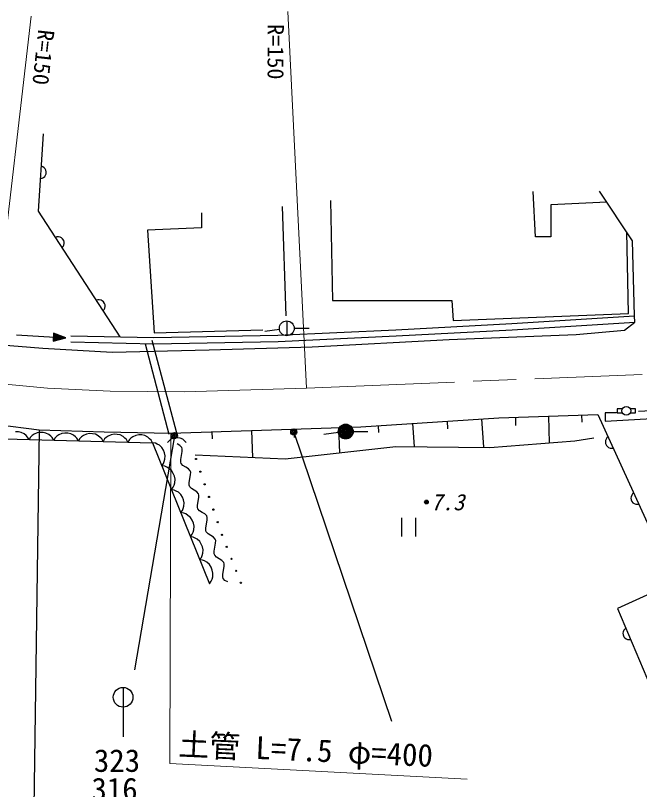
# Model space of a CAD drawing. Units: millimetres, scale not verified. Extents: x 40000 to 680000, y 20000 to 380000.
# Drawn here: x 202602 to 253123, y 255593 to 318228 of the extents above; entities that cross this region are included whole.
import ezdxf
from ezdxf.enums import TextEntityAlignment as Align

# ---------------------------------------------------------------- set-up
doc = ezdxf.new("R2010")
doc.units = ezdxf.units.MM
doc.header["$LTSCALE"] = 1000
doc.linetypes.add('CHAIN', pattern=[18.5, 12, -1.5, 3.5, -1.5])
for name, color, linetype, lineweight in [('M-BGD', 7, 'Continuous', 25), ('M-BMK', 2, 'CHAIN', 13), ('M-STR-HTXT', 7, 'Continuous', 13), ('M-STR-STRC', 7, 'Continuous', 25)]:
    doc.layers.add(name, color=color, linetype=linetype, lineweight=lineweight)
doc.styles.add('ＭＳ ゴシック', font='')
doc.styles.get('ＭＳ ゴシック').set_extended_font_data('MS Gothic')

msp = doc.modelspace()

# ---------------------------------------------------------------- linework, layer by layer
at = {"layer": 'M-BGD'}
for p, q in [((204455, 302400), (204879, 308657)), ((204818, 305979), (204700, 306027)), ((204913, 305913), (204818, 305979)), ((205006, 305806), (204913, 305913)), ((205059, 305702), (205006, 305806)), ((205091, 305580), (205059, 305702)), ((204633, 305029), (204755, 305061)), ((204755, 305061), (204859, 305114)), ((204859, 305114), (204966, 305207)), ((204966, 305207), (205032, 305303)), ((205032, 305303), (205080, 305420)), ((205080, 305420), (205091, 305580)), ((244707, 300307), (244511, 303989)), ((252561, 299996), (249891, 304001)), ((228118, 303252), (228265, 295154)), ((224191, 302761), (224486, 293927)), ((250469, 303134), (245934, 302909)), ((245934, 302909), (245934, 300307)), ((211078, 292223), (204455, 302400)), ((217663, 302271), (217663, 301044)), ((217663, 301044), (213295, 300847)), ((213295, 300847), (213835, 292553)), ((252217, 294123), (252085, 300710)), ((205960, 300306), (205838, 300274)), ((206077, 300311), (205960, 300306)), ((206215, 300281), (206077, 300311)), ((206320, 300230), (206215, 300281)), ((206419, 300152), (206320, 300230)), ((206506, 300017), (206419, 300152)), ((245934, 300307), (244707, 300307)), ((206383, 299436), (206462, 299535)), ((206462, 299535), (206513, 299640)), ((206538, 299895), (206506, 300017)), ((206513, 299640), (206542, 299778)), ((206542, 299778), (206538, 299895)), ((252713, 293917), (252561, 299996)), ((209272, 295218), (209150, 295186)), ((209389, 295222), (209272, 295218)), ((209527, 295193), (209389, 295222)), ((209632, 295142), (209527, 295193)), ((209731, 295063), (209632, 295142)), ((209818, 294929), (209731, 295063)), ((228265, 295154), (237934, 295154)), ((237934, 295154), (238032, 293534)), ((209695, 294348), (209774, 294447)), ((209774, 294447), (209825, 294552)), ((209850, 294807), (209818, 294929)), ((209825, 294552), (209854, 294690)), ((209854, 294690), (209850, 294807)), ((238032, 293534), (252217, 294123)), ((242777, 293291), (252713, 293917)), ((252744, 293418), (252713, 293917)), ((224568, 293513), (224568, 292313)), ((233406, 292801), (242777, 293291)), ((242806, 292792), (252744, 293418)), ((205692, 292521), (205652, 291882)), ((206670, 292140), (205692, 292521)), ((213835, 292553), (222621, 292798)), ((223974, 292827), (222787, 292653)), ((223844, 292359), (233406, 292801)), ((225168, 292913), (226368, 292913)), ((233431, 292301), (242806, 292792)), ((202694, 292386), (206670, 292140)), ((205652, 291882), (206670, 292140)), ((205728, 292459), (205696, 291940)), ((205696, 291940), (206550, 292148)), ((206550, 292148), (205728, 292459)), ((205764, 292397), (205739, 291997)), ((205739, 291997), (206430, 292155)), ((206430, 292155), (205764, 292397)), ((205800, 292334), (205783, 292055)), ((205783, 292055), (206311, 292162)), ((206311, 292162), (205800, 292334)), ((205836, 292272), (205827, 292112)), ((205827, 292112), (206191, 292170)), ((206191, 292170), (205836, 292272)), ((205873, 292210), (205870, 292170)), ((205870, 292170), (206031, 292180)), ((206031, 292180), (205873, 292210)), ((207085, 292310), (213799, 292163)), ((213652, 291964), (215713, 284160)), ((213799, 292163), (223844, 292359)), ((223860, 291859), (233431, 292301)), ((207074, 291810), (213799, 291663)), ((213112, 291670), (215026, 284357)), ((213799, 291663), (223860, 291859)), ((251720, 286387), (251300, 286387)), ((251300, 286387), (251300, 286087)), ((252800, 286387), (252380, 286387)), ((252800, 286087), (252800, 286387)), ((261627, 286617), (253038, 286188)), ((230566, 284947), (241732, 285683)), ((241732, 285683), (249756, 285952)), ((243070, 285728), (243093, 285044)), ((245744, 285817), (245817, 283655)), ((248419, 285907), (248439, 285307)), ((249756, 285952), (255953, 272332)), ((251258, 286065), (250338, 286065)), ((250338, 286065), (250338, 285390)), ((250338, 285390), (262056, 286065)), ((251300, 286087), (251720, 286087)), ((252380, 286087), (252800, 286087)), ((200799, 285171), (204523, 284700)), ((231962, 285039), (231998, 284490)), ((234754, 285223), (234878, 283342)), ((237545, 285407), (237586, 284779)), ((240337, 285591), (240489, 283285)), ((202834, 284537), (202594, 284543)), ((203073, 284491), (202834, 284537)), ((203309, 284365), (203073, 284491)), ((203466, 284241), (203309, 284365)), ((204352, 284458), (204109, 284344)), ((204593, 284492), (204352, 284458)), ((204523, 284700), (209780, 284550)), ((204833, 284486), (204593, 284492)), ((205072, 284439), (204833, 284486)), ((205309, 284313), (205072, 284439)), ((206351, 284407), (206108, 284293)), ((206592, 284440), (206351, 284407)), ((206832, 284434), (206592, 284440)), ((207071, 284388), (206832, 284434)), ((207308, 284262), (207071, 284388)), ((208592, 284389), (208351, 284355)), ((208832, 284383), (208592, 284389)), ((209071, 284337), (208832, 284383)), ((209780, 284550), (215179, 284427)), ((215179, 284427), (223327, 284701)), ((218492, 284539), (218512, 283959)), ((221715, 284647), (221789, 282471)), ((223327, 284701), (230566, 284947)), ((225137, 284762), (225160, 284068)), ((228744, 284480), (227555, 284322)), ((228756, 284885), (228826, 282848)), ((229939, 284559), (231139, 284559)), ((201731, 283965), (213695, 283658)), ((203583, 284117), (203466, 284241)), ((203698, 283914), (203583, 284117)), ((203823, 284111), (203698, 283914)), ((203946, 284228), (203823, 284111)), ((204109, 284344), (203946, 284228)), ((205466, 284189), (205309, 284313)), ((205582, 284066), (205466, 284189)), ((205697, 283863), (205582, 284066)), ((205822, 284060), (205697, 283863)), ((205945, 284177), (205822, 284060)), ((206108, 284293), (205945, 284177)), ((207465, 284138), (207308, 284262)), ((207582, 284015), (207465, 284138)), ((207697, 283812), (207582, 284015)), ((207822, 284009), (207697, 283812)), ((207945, 284126), (207822, 284009)), ((208108, 284242), (207945, 284126)), ((208351, 284355), (208108, 284242)), ((209307, 284211), (209071, 284337)), ((209464, 284087), (209307, 284211)), ((209581, 283964), (209464, 284087)), ((209696, 283761), (209581, 283964)), ((209821, 283958), (209696, 283761)), ((209944, 284074), (209821, 283958)), ((210107, 284190), (209944, 284074)), ((210350, 284304), (210107, 284190)), ((210591, 284338), (210350, 284304)), ((210831, 284332), (210591, 284338)), ((211070, 284286), (210831, 284332)), ((211307, 284160), (211070, 284286)), ((211464, 284035), (211307, 284160)), ((211580, 283912), (211464, 284035)), ((211695, 283709), (211580, 283912)), ((211820, 283906), (211695, 283709)), ((211943, 284023), (211820, 283906)), ((212106, 284139), (211943, 284023)), ((212349, 284253), (212106, 284139)), ((212590, 284287), (212349, 284253)), ((212830, 284281), (212590, 284287)), ((213069, 284234), (212830, 284281)), ((213306, 284108), (213069, 284234)), ((213463, 283984), (213306, 284108)), ((213580, 283861), (213463, 283984)), ((213695, 283658), (213580, 283861)), ((214914, 283669), (215064, 283849)), ((215064, 283849), (215214, 283969)), ((215214, 283969), (215424, 284059)), ((215424, 284059), (215604, 284089)), ((215604, 284089), (215724, 284089)), ((215724, 284089), (215904, 284059)), ((215904, 284059), (216114, 283969)), ((216114, 283969), (216294, 283819)), ((216294, 283819), (216414, 283669)), ((240996, 283280), (247898, 283817)), ((247898, 283817), (249432, 284047)), ((250374, 283823), (250360, 283707)), ((250423, 283955), (250374, 283823)), ((250489, 284051), (250423, 283955)), ((250582, 284137), (250489, 284051)), ((213695, 283658), (218296, 272247)), ((213927, 283618), (213696, 283654)), ((214083, 283551), (213927, 283618)), ((214254, 283448), (214083, 283551)), ((214455, 283270), (214254, 283448)), ((214582, 283063), (214455, 283270)), ((215914, 283431), (215695, 283564)), ((216057, 283271), (215914, 283431)), ((216099, 283158), (216057, 283271)), ((216092, 282943), (216099, 283158)), ((224431, 282360), (233404, 283357)), ((233404, 283357), (240996, 283280)), ((250360, 283707), (250374, 283581)), ((250374, 283581), (250440, 283435)), ((250440, 283435), (250526, 283343)), ((250526, 283343), (250622, 283277)), ((250622, 283277), (250754, 283227)), ((250754, 283227), (250870, 283214)), ((250870, 283214), (250996, 283227)), ((214672, 282840), (214582, 283063)), ((214724, 282602), (214672, 282840)), ((214703, 282335), (214724, 282602)), ((215984, 282307), (216092, 282943)), ((217146, 282667), (224431, 282360)), ((214444, 281799), (214585, 281986)), ((214585, 281986), (214651, 282142)), ((214651, 282142), (214703, 282335)), ((215977, 282091), (215984, 282307)), ((216019, 281979), (215977, 282091)), ((216162, 281818), (216019, 281979)), ((214686, 281761), (214444, 281799)), ((214850, 281691), (214686, 281761)), ((215030, 281583), (214850, 281691)), ((215241, 281396), (215030, 281583)), ((215374, 281178), (215241, 281396)), ((216381, 281685), (216162, 281818)), ((216600, 281553), (216381, 281685)), ((216744, 281392), (216600, 281553)), ((216785, 281280), (216744, 281392)), ((216779, 281064), (216785, 281280)), ((215468, 280944), (215374, 281178)), ((215524, 280695), (215468, 280944)), ((215501, 280414), (215524, 280695)), ((216671, 280428), (216779, 281064)), ((215229, 279852), (215377, 280047)), ((215377, 280047), (215447, 280211)), ((215447, 280211), (215501, 280414)), ((216664, 280213), (216671, 280428)), ((216705, 280100), (216664, 280213)), ((216849, 279940), (216705, 280100)), ((215460, 279815), (215229, 279852)), ((215616, 279749), (215460, 279815)), ((215787, 279645), (215616, 279749)), ((215988, 279468), (215787, 279645)), ((216115, 279260), (215988, 279468)), ((217068, 279807), (216849, 279940)), ((217276, 279681), (217068, 279807)), ((217413, 279529), (217276, 279681)), ((217452, 279421), (217413, 279529)), ((217446, 279217), (217452, 279421)), ((252489, 279415), (252439, 279283)), ((252555, 279511), (252489, 279415)), ((252648, 279597), (252555, 279511)), ((216205, 279037), (216115, 279260)), ((216257, 278800), (216205, 279037)), ((216236, 278532), (216257, 278800)), ((217343, 278613), (217446, 279217)), ((252439, 279283), (252426, 279167)), ((252426, 279167), (252439, 279041)), ((252439, 279041), (252505, 278895)), ((252505, 278895), (252591, 278803)), ((252591, 278803), (252688, 278737)), ((252688, 278737), (252820, 278687)), ((215977, 277997), (216118, 278183)), ((216118, 278183), (216184, 278339)), ((216184, 278339), (216236, 278532)), ((217337, 278408), (217343, 278613)), ((217376, 278301), (217337, 278408)), ((217513, 278149), (217376, 278301)), ((217721, 278023), (217513, 278149)), ((252820, 278687), (252936, 278674)), ((252936, 278674), (253062, 278687)), ((216219, 277959), (215977, 277997)), ((216383, 277889), (216219, 277959)), ((216563, 277780), (216383, 277889)), ((216774, 277594), (216563, 277780)), ((216907, 277376), (216774, 277594)), ((217940, 277890), (217721, 278023)), ((218083, 277729), (217940, 277890)), ((218125, 277617), (218083, 277729)), ((218118, 277401), (218125, 277617)), ((233861, 277579), (233861, 276079)), ((235001, 276079), (235001, 277579)), ((217002, 277142), (216907, 277376)), ((217057, 276892), (217002, 277142)), ((217034, 276612), (217057, 276892)), ((218010, 276766), (218118, 277401)), ((216763, 276049), (216910, 276245)), ((216910, 276245), (216980, 276409)), ((216980, 276409), (217034, 276612)), ((218004, 276550), (218010, 276766)), ((218045, 276438), (218004, 276550)), ((218189, 276277), (218045, 276438)), ((218408, 276144), (218189, 276277)), ((216993, 276013), (216763, 276049)), ((217149, 275946), (216993, 276013)), ((217320, 275843), (217149, 275946)), ((217521, 275665), (217320, 275843)), ((217648, 275458), (217521, 275665)), ((218626, 276011), (218408, 276144)), ((218770, 275851), (218626, 276011)), ((218811, 275738), (218770, 275851)), ((218805, 275523), (218811, 275738)), ((217738, 275235), (217648, 275458)), ((217791, 274997), (217738, 275235)), ((217769, 274730), (217791, 274997)), ((218697, 274887), (218805, 275523)), ((217511, 274194), (217651, 274380)), ((217651, 274380), (217718, 274537)), ((217718, 274537), (217769, 274730)), ((218690, 274672), (218697, 274887)), ((218732, 274559), (218690, 274672)), ((218875, 274399), (218732, 274559)), ((219094, 274266), (218875, 274399)), ((217753, 274156), (217511, 274194)), ((217917, 274086), (217753, 274156)), ((218096, 273978), (217917, 274086)), ((218307, 273791), (218096, 273978)), ((218441, 273573), (218307, 273791)), ((219313, 274133), (219094, 274266)), ((219457, 273973), (219313, 274133)), ((219498, 273860), (219457, 273973)), ((219492, 273645), (219498, 273860)), ((218535, 273339), (218441, 273573)), ((218590, 273090), (218535, 273339)), ((218567, 272809), (218590, 273090)), ((219384, 273009), (219492, 273645)), ((218444, 272442), (218513, 272606)), ((218513, 272606), (218567, 272809)), ((219377, 272793), (219384, 273009)), ((219418, 272681), (219377, 272793)), ((219562, 272520), (219418, 272681)), ((219781, 272388), (219562, 272520)), ((218296, 272247), (218444, 272442)), ((255953, 272332), (251351, 270246)), ((251351, 270246), (254787, 262056)), ((251799, 268352), (251783, 268236)), ((251783, 268236), (251792, 268110)), ((251792, 268110), (251854, 267962)), ((251853, 268482), (251799, 268352)), ((251922, 268576), (251853, 268482)), ((252017, 268660), (251922, 268576)), ((251854, 267962), (251937, 267867)), ((251937, 267867), (252031, 267798)), ((252031, 267798), (252162, 267745)), ((252162, 267745), (252278, 267728)), ((252278, 267728), (252404, 267738))]:
    msp.add_line(p, q, dxfattribs=at)
for centre, radius in [((224568, 292913), 600), ((252050, 286237), 360), ((229339, 284559), 600), ((229339, 284559), 528), ((229339, 284559), 456), ((229339, 284559), 384), ((229339, 284559), 312), ((229339, 284559), 240), ((229339, 284559), 168), ((229339, 284559), 96), ((229339, 284559), 24), ((217216, 282337), 50), ((217568, 281314), 50), ((217920, 280292), 50), ((218271, 279269), 50), ((235867, 278856), 150), ((235867, 278856), 90), ((235867, 278856), 30), ((218623, 278247), 50), ((218975, 277224), 50), ((219327, 276202), 50), ((219707, 275232), 50), ((220087, 274263), 50), ((220468, 273294), 50), ((220848, 272324), 50)]:
    msp.add_circle(centre, radius, dxfattribs=at)
at = {"layer": 'M-BMK'}
for p, q in [((226162, 288076), (253346, 289185)), ((200419, 288522), (205204, 288076)), ((205204, 288076), (210260, 287831)), ((210260, 287831), (216248, 287782)), ((216248, 287782), (226162, 288076))]:
    msp.add_line(p, q, dxfattribs=at)
at = {"layer": 'M-STR-HTXT'}
for p, q in [((226162, 288076), (224664, 318560)), ((200419, 288522), (203885, 318179)), ((215179, 284427), (215106, 257706)), ((215106, 257706), (239156, 256418))]:
    msp.add_line(p, q, dxfattribs=at)
at = {"layer": 'M-STR-STRC'}
for p, q in [((251916, 292761), (252744, 293418)), ((247989, 292418), (251916, 292761)), ((194204, 292142), (204806, 291307)), ((226615, 291418), (237707, 292007)), ((237707, 292007), (247989, 292418)), ((204806, 291307), (210425, 290976)), ((218278, 291172), (226615, 291418)), ((210425, 290976), (218278, 291172)), ((204523, 284700), (203986, 247297)), ((225133, 284521), (233032, 261130)), ((215468, 284224), (212247, 265282)), ((211316, 263855), (211316, 259855))]:
    msp.add_line(p, q, dxfattribs=at)
for centre, radius in [((215468, 284224), 250), ((215468, 284224), 150), ((225133, 284521), 250), ((225133, 284521), 150), ((225133, 284521), 50), ((215468, 284224), 50), ((211316, 263055), 800)]:
    msp.add_circle(centre, radius, dxfattribs=at)

# ---------------------------------------------------------------- texts
at = {"layer": 'M-BGD', "style": 'ＭＳ ゴシック', "oblique": 15}
msp.add_text('7.3', height=1320, dxfattribs=at).set_placement((236236, 277791), align=Align.BOTTOM_LEFT)
at = {"layer": 'M-STR-HTXT', "style": 'ＭＳ ゴシック'}
for s, height, rotation, p in [('R=150', 1320, 263.8, (204059, 317184)), ('R=150', 1320, 270, (222616, 317539)), ('土管 L=7.5 φ=400', 1833, 357.4, (215737, 257808))]:
    msp.add_text(s, height=height, rotation=rotation, dxfattribs=at).set_placement(p, align=Align.BOTTOM_LEFT)
at = {"layer": 'M-STR-STRC', "style": 'ＭＳ ゴシック'}
for s, p in [('323', (208950, 256471)), ('316', (208754, 254170))]:
    msp.add_text(s, height=1833, dxfattribs=at).set_placement(p, align=Align.BOTTOM_LEFT)

doc.saveas('drawing.dxf')
